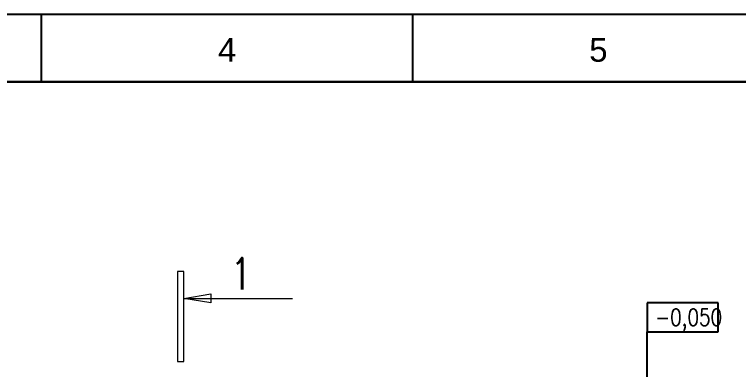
# Model space of a CAD drawing. Header units: inches. Extents: x -21163 to 11874, y -14995 to 6550.
# Drawn here: x -9076 to -1021, y 2601 to 6550 of the extents above; entities that cross this region are included whole.
import ezdxf
from ezdxf.enums import TextEntityAlignment as Align

# ---------------------------------------------------------------- set-up
doc = ezdxf.new("R2010")
doc.units = ezdxf.units.IN
doc.header["$MEASUREMENT"] = 0
doc.layers.add('BORDER', color=7, linetype='Continuous')
doc.layers.add('GRID_REF', color=7, linetype='Continuous')
doc.layers.add('mark', color=8, linetype='Continuous', lineweight=15)
doc.styles.add('GOST 2.304', font='CS_Gost2304.shx', dxfattribs={"width": 0.8, "oblique": 15})
doc.styles.get("Standard").update_dxf_attribs({"font": 'arial.ttf'})

msp = doc.modelspace()

# ---------------------------------------------------------------- linework, layer by layer
at = {"layer": 'BORDER'}
for points in [[(-21163.2, -14995.2), (11873.5, -14995.2), (11873.5, 6549.6), (-21163.2, 6549.6)], [(-20412.4, -12558.8), (11122.7, -12558.8), (11122.7, 5798.8), (-20412.4, 5798.8)]]:
    msp.add_lwpolyline(points, close=True, dxfattribs=at)
at = {"layer": 'GRID_REF'}
for p, q in [((-8774.4, 5798.8), (-8774.4, 6549.6)), ((-4644.8, 5798.8), (-4644.8, 6549.6))]:
    msp.add_line(p, q, dxfattribs=at)
msp.add_lwpolyline([(-21163.2, 5798.8), (11873.5, 5798.8), (11873.5, 6549.6), (-21163.2, 6549.6)], close=True, dxfattribs=at)
at = {"layer": 'mark', "linetype": 'Continuous', "ltscale": 100}
for p, q in [((-7193, 3691.5), (-7263, 3691.5)), ((-7263, 3691.5), (-7263, 2691.5)), ((-7193, 2691.5), (-7193, 3691.5)), ((-7193, 3391.5), (-6892.5, 3441.8)), ((-6892.5, 3341.3), (-7193, 3391.5)), ((-6892.5, 3441.8), (-6892.5, 3341.3)), ((-7263, 2691.5), (-7193, 2691.5))]:
    msp.add_line(p, q, dxfattribs=at)
msp.add_lwpolyline([(-7193, 3391.5), (-5983.3, 3391.5)], dxfattribs=at)
at = {"layer": 'mark', "linetype": 'Continuous', "lineweight": 25, "ltscale": 75}
for points in [[(-1245.6, 3343.2), (-2038.3, 3343.2)], [(-2038.3, 3343.2), (-2038.3, 3020.7)], [(-1245.6, 3020.7), (-1245.6, 3343.2)], [(-2038.3, 3020.7), (-1245.6, 3020.7)], [(-2038.3, 2368.4), (-2038.3, 3020.7)]]:
    msp.add_lwpolyline(points, dxfattribs=at)

# ---------------------------------------------------------------- texts
at = {"layer": 'GRID_REF'}
for s, p in [('4', (-6709.6, 6024.1)), ('5', (-2580, 6024.1))]:
    msp.add_text(s, height=262.8, dxfattribs=at).set_placement(p, align=Align.CENTER)
at = {"layer": 'mark', "linetype": 'Continuous', "ltscale": 100, "insert": (-6676.3, 3841.5), "char_height": 350, "width": 360.064, "attachment_point": 1, "style": 'GOST 2.304'}
msp.add_mtext('\\Fsimplex.shx;\\W0.8000000000;\\Q0.2617993878;\\T1.0000000000;\\o\\l1', dxfattribs=at)
at = {"layer": 'mark', "linetype": 'Continuous', "lineweight": 25, "ltscale": 75, "insert": (-1949.3, 3275.7), "char_height": 187.5, "width": 940.362, "attachment_point": 1, "style": 'GOST 2.304'}
msp.add_mtext('\\Fsimplex.shx;\\W0.8000000000;\\Q0.2617993878;\\T1.0000000000;\\o\\l-0,050', dxfattribs=at)

doc.saveas('drawing.dxf')
